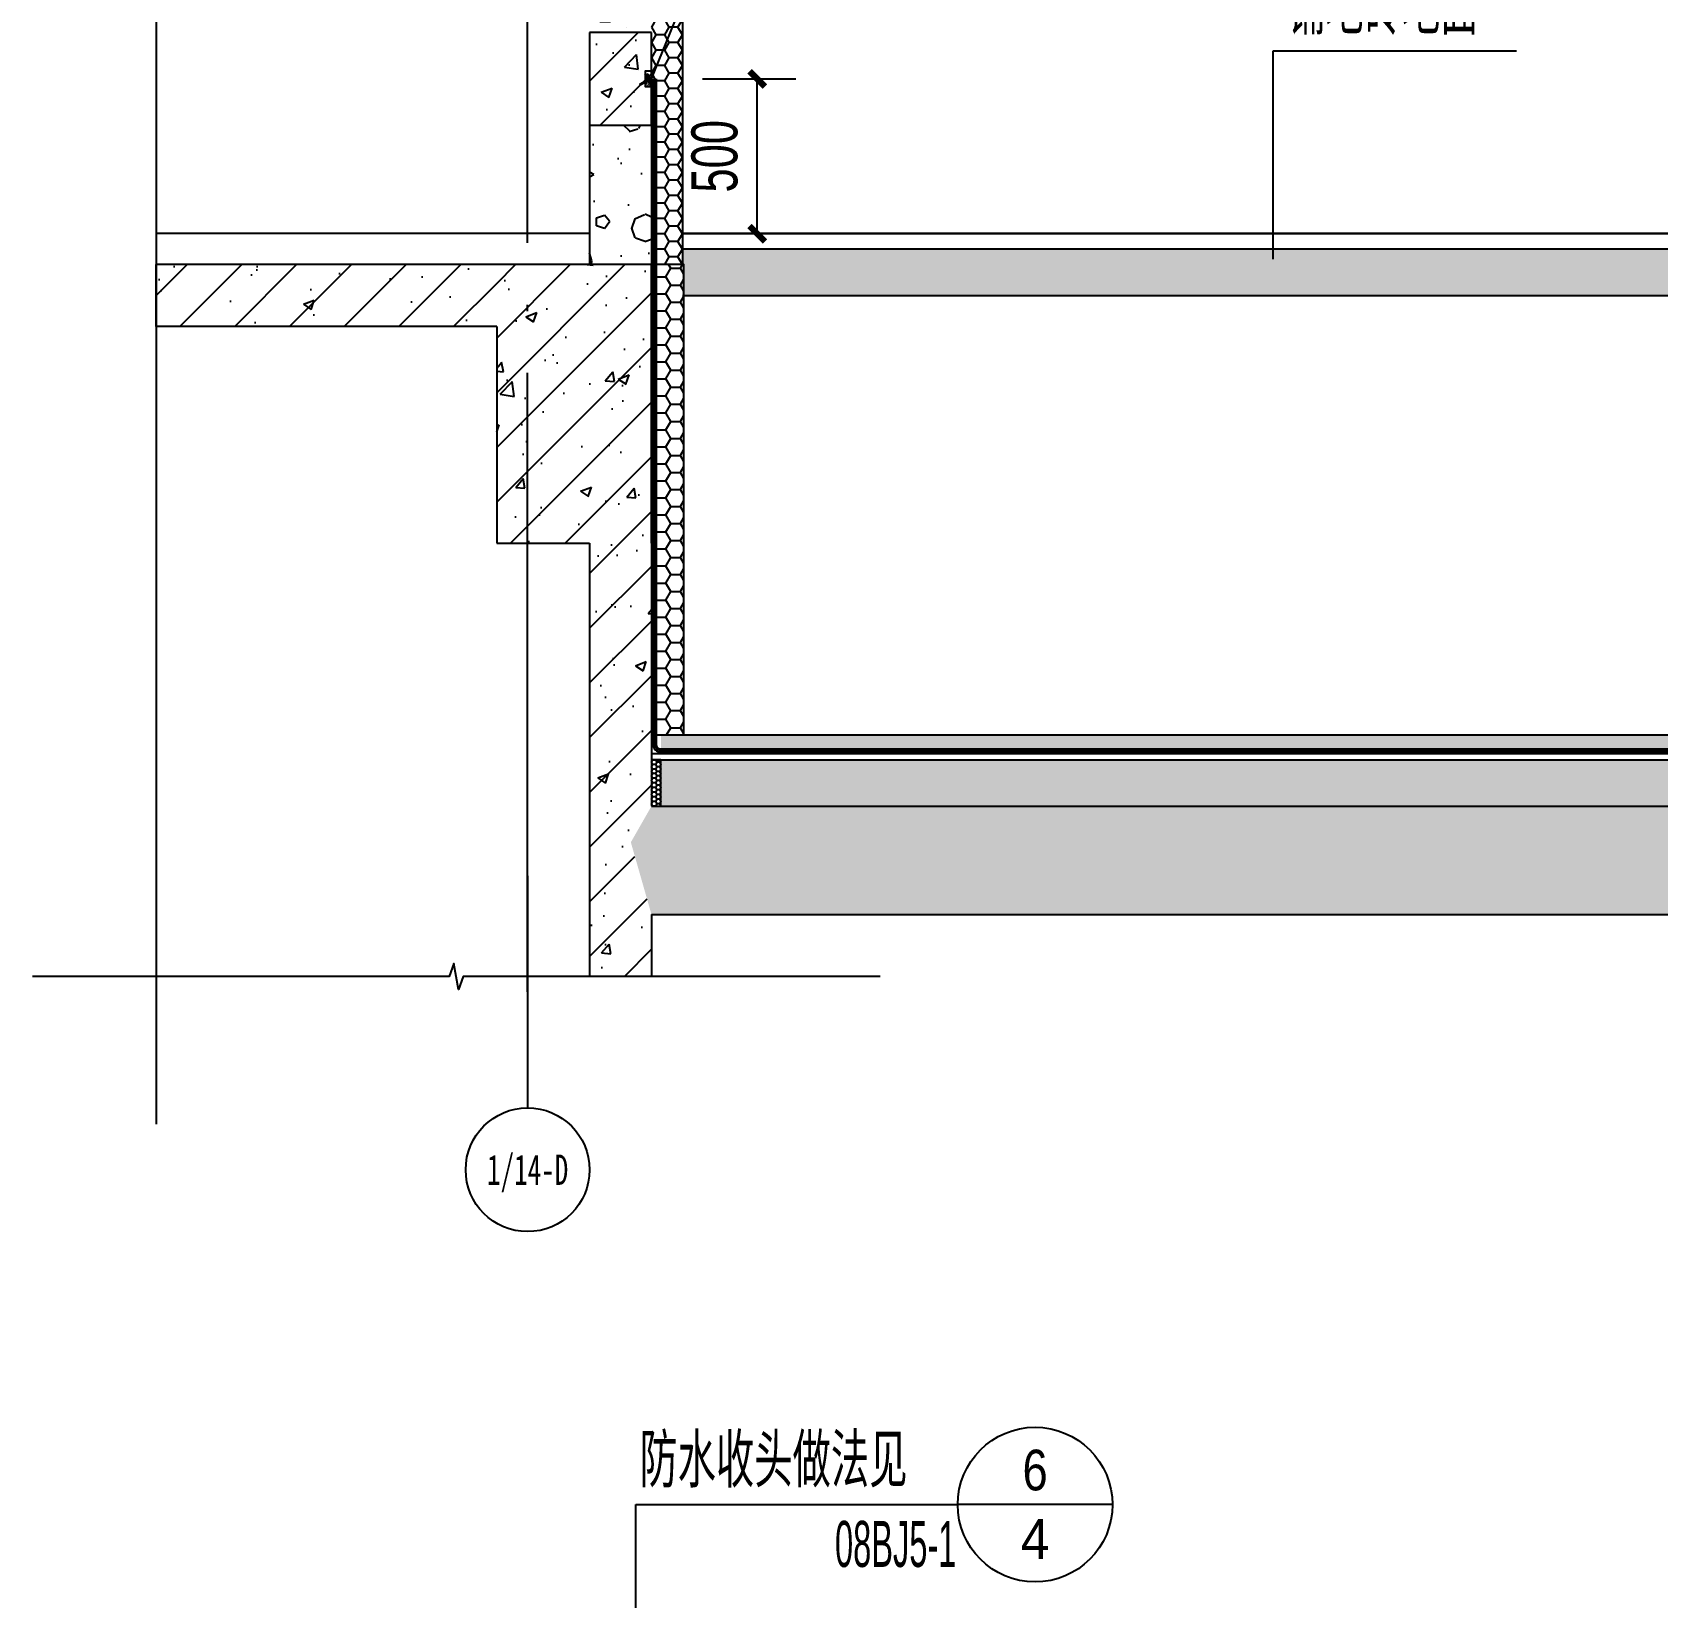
# Model space of a CAD drawing. Extents: x -26219 to 315419, y -160410 to -120810.
# Drawn here: x 157694 to 162943, y -138149 to -133091 of the extents above; entities that cross this region are included whole.
import ezdxf
from ezdxf.enums import TextEntityAlignment as Align

# ---------------------------------------------------------------- set-up
doc = ezdxf.new("R2010")
doc.units = 0
doc.header["$LTSCALE"] = 1000
doc.header["$MEASUREMENT"] = 0
for name, pattern in [('104-14# 核心筒$0$DOTE', [2.42, 2, -0.2, 0.02, -0.2]), ('14#楼幕墙$0$DASH', [0.35, 0.25, -0.1]), ('DASH', [0.35, 0.25, -0.1])]:
    doc.linetypes.add(name, pattern=pattern)
for name, color, linetype in [('01-标注_尺寸', 124, 'Continuous'), ('01-标注_符号', 200, 'Continuous'), ('02-TEXT_标注', 130, 'Continuous'), ('05-填充_天正', 26, 'Continuous'), ('104-14# 核心筒$0$01-标注_轴线坐标', 132, 'Continuous'), ('104-14# 核心筒$0$02-TEXT_轴号', 7, 'Continuous'), ('104-14# 核心筒$0$A_AXIS-轴线', 36, '104-14# 核心筒$0$DOTE'), ('A-O_屋面', 201, 'Continuous'), ('A-O_防水层', 222, 'Continuous'), ('A-SUR_保温', 222, 'Continuous'), ('A_STR-砌块墙', 121, 'Continuous'), ('A_STR-砼墙', 51, 'Continuous'), ('A_STR-砼柱', 51, 'Continuous'), ('S_A-E_楼梯', 171, 'Continuous'), ('S_SURFACE', 6, 'Continuous'), ('构造物', 145, 'Continuous')]:
    doc.layers.add(name, color=color, linetype=linetype)
doc.styles.add('104-14# 核心筒$0$_TCH_AXIS', font='STXIHEI_0.TTF', dxfattribs={"width": 0.75})
doc.styles.add('_TCH_DIM', font='ros.shx', dxfattribs={"width": 0.75, "bigfont": 'jd.shx'})
doc.styles.add('_TCH_DIM_T3', font='ros.shx', dxfattribs={"width": 0.705882, "bigfont": 'jd.shx'})
doc.styles.add('_TCH_LABEL', font='ros.shx', dxfattribs={"bigfont": 'jd.shx'})
doc.dimstyles.new('_TCH_ARCH&&50', dxfattribs={"dimtxt": 148.75, "dimasz": 50, "dimexe": 125, "dimexo": 150, "dimgap": 63.125, "dimtad": 1, "dimdec": 0, "dimzin": 0, "dimdsep": 46, "dimtxsty": '_TCH_DIM_T3', "dimblk": 'ARCHTICK', "dimcen": 0.09, "dimclrt": 7, "dimazin": 2, "dimtfac": 1, "dimtdec": 0, "dimtix": 1, "dimtmove": 2, "dimatfit": 3, "dimfxl": 0, "dimtolj": 1, "dimtzin": 0, "dimarcsym": 0})
pattern_1 = [(0, (177, -183), (300, 600), [0, -600]), (0, (-174, -264), (300, 600), [0, -600]), (0, (21, -270), (300, 600), [0, -600]), (0, (234, -93), (300, 600), [0, -600]), (0, (-15, -300), (300, 600), [0, -600]), (0, (294, 285), (300, 600), [0, -600]), (0, (111, 237), (300, 600), [0, -600]), (0, (207, 162), (300, 600), [0, -600]), (0, (-282, 150), (300, 600), [0, -600]), (0, (12, 123), (300, 600), [0, -600]), (0, (-102, -30), (300, 600), [0, -600]), (0, (-96, -255), (300, 600), [0, -600]), (0, (129, -279), (300, 600), [0, -600]), (0, (294, -15), (300, 600), [0, -600]), (0, (-267, -108), (300, 600), [0, -600]), (0, (-216, -6), (300, 600), [0, -600]), (0, (18, -48), (300, 600), [0, -600]), (0, (-66, -135), (300, 600), [0, -600]), (0, (-114, 63), (300, 600), [0, -600]), (0, (-39, 288), (300, 600), [0, -600]), (0, (-243, -234), (300, 600), [0, -600]), (0, (87, 165), (300, 600), [0, -600]), (0, (-192, 174), (300, 600), [0, -600]), (0, (-240, 252), (300, 600), [0, -600]), (130.601294, (257.143, 97.143), (-1499.9999834, 1800.000008), [26.3416, -11037.111]), (18.43495, (214.29, 108.57), (1499.999994, 599.999996), [27.1052, -3767.6279]), (90, (214.3, 82.86), (300, 600), [25.7143, -1174.2857]), (161.56505, (240, 74.29), (-1500.000008, 599.999955), [27.1052, -3767.6279]), (53.1301, (240, 74.29), (300, 600), [28.5714, -2971.4285]), (135, (262.86, -231.43), (-300.00004, 599.99996), [24.2437, -1672.8126]), (45, (228.57, -231.43), (300, 600), [24.2437, -1672.8126]), (135, (245.71, -248.57), (-300.00004, 599.99996), [24.2437, -1672.8126]), (45, (245.71, -248.57), (300, 600), [24.2437, -1672.8126]), (116.56505, (-25.7, 171.43), (-5e-05, 1200), [31.9438, -638.8765]), (180, (-40, 200), (-300, 600), [34.2857, -565.7142]), (63.43495, (-88.57, 171.43), (3e-06, 1200), [31.9438, -638.8765]), (116.56505, (-74.3, 142.86), (-5e-05, 1200), [31.9438, -638.8765]), (0, (-74.3, 142.86), (300, 600), [34.2857, -565.7142]), (63.43495, (-40, 142.86), (3e-06, 1200), [31.9438, -638.8765]), (107.102728, (200, -31.429), (-899.9999656, 3000.0000048), [38.8613, -16282.9025]), (143.972626, (188.57, 5.714), (-5699.999928, 4199.999995), [38.8613, -8122.02]), (180, (157.14, 28.6), (-300, 600), [37.1429, -562.8571]), (36.027373, (88.57, 5.714), (5699.999958, 4199.999955), [38.8613, -8122.02]), (71.56505, (77.14, -28.57), (900.000005, 2999.999995), [36.1403, -3758.5928]), (107.102728, (88.571, -65.714), (-899.9999656, 3000.0000048), [38.8613, -16282.9025]), (143.972626, (120, -88.57), (-5699.999928, 4199.999995), [38.8613, -8122.02]), (0, (120, -88.6), (300, 600), [37.1429, -562.8571]), (36.027373, (157.143, -88.57), (5699.999958, 4199.999955), [38.8613, -8122.02]), (71.56505, (188.57, -65.71), (900.000005, 2999.999995), [36.1403, -3758.5928]), (150.25512, (205.714, 248.57), (-900.000002, 599.999993), [23.035, -4814.3196]), (90, (185.7, 237.14), (300, 600), [22.8571, -1177.1427]), (29.74488, (185.714, 237.14), (900, 599.999997), [23.035, -4814.3196]), (116.56505, (65.7, -177.14), (-5e-05, 1200), [31.9438, -638.8765]), (168.690067, (51.43, -148.57), (-2700.000002, 599.999985), [29.1373, -6089.6855]), (41.185925, (0, -162.857), (7499.9999546, 6599.9999423), [30.3718, -12725.802]), (90, (0, -191.43), (300, 600), [28.5714, -1171.4285]), (138.814074, (22.857, -211.429), (-7499.9998667, 6600.000042), [30.3718, -12725.802]), (16.699244, (22.857, -211.429), (9899.9999255, 2999.9999686), [29.8295, -12498.5375]), (60.945396, (51.43, -202.857), (299.999999, 599.9999947), [29.4161, -12325.3395]), (109.983106, (-185.714, 74.286), (-1500.0000056, 4199.999989), [33.442, -14012.1975]), (155.556045, (-197.143, 105.714), (-3900.000015, 1799.9999626), [34.523, -14465.1315]), (24.443955, (-260, 105.714), (3900.000002, 1799.9999913), [34.523, -14465.1315]), (70.016893, (-271.429, 74.286), (1500.0000045, 4199.9999896), [33.442, -14012.1975]), (109.983106, (-260, 42.857), (-1500.0000056, 4199.999989), [33.442, -14012.1975]), (160.016893, (-228.57, 31.43), (-1500.000001, 599.999973), [33.442, -6989.3775]), (19.983107, (-228.57, 31.43), (1499.999992, 599.999999), [33.442, -6989.3775]), (70.016893, (-197.143, 42.857), (1500.0000045, 4199.9999896), [33.442, -14012.1975]), (122.005383, (37.14, 20), (-300.00004, 599.99997), [26.9542, -5633.434]), (18.43495, (-2.86, 34.29), (1499.999994, 599.999996), [27.1052, -3767.6279]), (90, (-2.86, 8.57), (300, 600), [25.7143, -1174.2857]), (161.56505, (22.86, 0), (-1500.000008, 599.999955), [27.1052, -3767.6279]), (54.462322, (22.857, 0), (2099.999997, 2999.9999955), [24.578, -10298.2115]), (116.56505, (-137.14, -125.7), (-5e-05, 1200), [31.9438, -638.8765]), (180, (-151.4, -97.14), (-300, 600), [31.4286, -568.5714]), (59.036243, (-200, -125.714), (300.000001, 599.999997), [33.3197, -6963.822]), (120.963756, (-182.857, -154.286), (-300.000041, 599.999972), [33.3197, -6963.822]), (0, (-182.86, -154.3), (300, 600), [31.4286, -568.5714]), (63.43495, (-151.43, -154.3), (3e-06, 1200), [31.9438, -638.8765])]
pattern_2 = [(45, (0, 0), (-88.38835, 88.38835), []), (50, (0, 0), (358.6301, -31.37607), [37.5, -412.5]), (355, (0, 0), (-69.37567, 376.09607), [30, -330]), (100.4514, (29.9, -2.6), (289.2547, 344.71977), [31.8701, -350.57106]), (46.1842, (0, 100), (533.6205, -82.7595), [56.25, -618.75]), (96.6356, (44.47, 93.1), (467.3314, 487.0589), [47.8051, -525.8565]), (351.1842, (0, 100), (467.331, 487.0593), [45, -495]), (21, (50, 75), (298.45353, -201.30945), [37.5, -412.5]), (326, (50, 75), (121.65767, 362.575), [30, -330]), (71.4514, (74.87, 58.22), (420.1113, 161.26525), [31.8701, -350.57106]), (37.5, (0, 0), (6.07993, 166.44693), [0, -326, 0, -335, 0, -331.25]), (7.5, (0, 0), (131.53477, 197.20586), [0, -191, 0, -318.5, 0, -126.25]), (327.5, (-111.5, 0), (266.91122, -11.277436), [0, -125, 0, -390, 0, -517.5]), (317.5, (-161.5, 0), (291.59308, 50.0525), [0, -162.5, 0, -259, 0, -367.5])]

# ---------------------------------------------------------------- blocks, each defined once
blk = doc.blocks.new('$LinePat$聚苯板')
at = {"color": 0}
for p, q in [((14.8, -8.6), (0, 0)), ((29.7, 0), (14.8, -8.6)), ((14.8, -25.7), (0, -34.3)), ((14.8, -8.6), (14.8, -25.7)), ((29.7, -34.3), (14.8, -25.7)), ((0, -34.3), (0, -51.4)), ((0, -51.4), (14.8, -60)), ((14.8, -60), (29.7, -51.4))]:
    blk.add_line(p, q, dxfattribs=at)
blk = doc.blocks.new('*U58')
at = {"layer": 'A-SUR_保温', "color": 26}
blk.add_lwpolyline([(0, 0), (30, 0), (30, 150), (0, 150), (0, 0)], dxfattribs=at)
at = {"layer": 'A-SUR_保温', "color": 26, "xscale": -0.505156626798275, "yscale": 0.5, "zscale": 0.5, "rotation": 269.9999988198052}
for p in [(30, 135), (30, 120), (30, 105), (30, 90), (30, 75), (30, 60), (30, 45), (30, 30), (30, 15), (30, 0)]:
    blk.add_blockref('$LinePat$聚苯板', p, dxfattribs=at)
blk = doc.blocks.new('dsafdsg')
for p, q in [((-2.4, -1.8), (-4, 4)), ((-4, 4), (6.3, -6.1)), ((0.5, -4.6), (6.3, -6.1))]:
    blk.add_line(p, q)
for points in [[(-10.7, 8.9), (-10.6, 4.8), (7.3, -12.6), (11.2, -12.3)], [(-9.7, 8.9), (-9.6, 5.2), (-4.9, 0.6)], [(-26.5, -29.5), (-26.6, -26.7), (-2.4, -1.8), (0.5, -4.6), (-23.7, -29.5), (-26.5, -29.5)], [(-4.2, -0.1), (2.3, -6.3)], [(3, -7), (7.7, -11.6), (11.2, -11.3)]]:
    blk.add_lwpolyline(points)
for centre, start, end in [((-10.2, 8.9), 0.813, 180.813), ((-4.5, 0.3), 315.813, 135.813), ((2.7, -6.7), 315.813, 135.813), ((11.2, -11.8), 270.813, 90.813)]:
    blk.add_arc(centre, 0.5, start, end)
blk = doc.blocks.new('$LinePat$防水层2')
at = {"color": 0}
blk.add_line((0, 0), (600, 0), dxfattribs=at)
blk.add_solid([(150, 0), (450, 0), (150, -100), (450, -100)], dxfattribs=at)
blk = doc.blocks.new('A$C37F5715A')
at = {"layer": '05-填充_天正', "transparency": 33554641}
h = blk.add_hatch(dxfattribs=at)
h.set_pattern_fill('AR-SAND', color=256)
h.set_pattern_definition([(37.5, (-7848.2471, -12850), (-0.08000156, 2.44706619), [0, -1.9304, 0, -2.159, 0, -2.06375]), (7.5, (-7848.247, -12850), (2.2476164, 3.5841255), [0, -1.0414, 0, -1.7399, 0, -0.66675]), (327.5, (-7849.8092, -12850), (3.95496185, 0.00718592), [0, -0.635, 0, -2.286, 0, -2.9845]), (317.5, (-7849.8092, -12850), (3.8177823, 1.1146466), [0, -0.3175, 0, -1.4986, 0, -1.7145])])
h.paths.add_polyline_path([(0, 40.6), (0, 0), (-20, 0), (-20, 2)])
at = {"layer": 'A-O_防水层'}
blk.add_line((-20, 2), (0, 40.6), dxfattribs=at)
at = {"layer": 'A_STR-砼墙'}
blk.add_lwpolyline([(-20, 50), (0, 50), (0, 0), (-20, 0)], dxfattribs=at)
at = {"layer": 'A-O_防水层', "xscale": -0.07251641290590011, "yscale": 0.05, "zscale": 0.05, "rotation": 62.63443932817755}
blk.add_blockref('$LinePat$防水层2', (-4.4, 42.9), dxfattribs=at)
at = {"layer": '构造物', "linetype": 'DASH', "ltscale": 0.2, "xscale": -1, "rotation": 17.68036603642541}
blk.add_blockref('dsafdsg', (-17.2, 26.9), dxfattribs=at)
blk = doc.blocks.new('_ArchTick')
at = {"color": 0, "linetype": 'ByBlock', "const_width": 0.4}
blk.add_lwpolyline([(-0.5, -0.5), (0.5, 0.5)], dxfattribs=at)
blk = doc.blocks.new('*D1709')
at = {"layer": '01-标注_尺寸', "color": 0, "lineweight": -2, "transparency": 16777216}
for p, q in [((159858.4, -133241.5), (160160.1, -133241.5)), ((160035.1, -133741.5), (160035.1, -133241.5)), ((159858.4, -133741.5), (160160.1, -133741.5))]:
    blk.add_line(p, q, dxfattribs=at)
at = {"layer": 'Defpoints', "color": 0, "transparency": 16777216}
for p in [(159708.4, -133241.5), (160035.1, -133241.5), (159708.4, -133741.5)]:
    blk.add_point(p, dxfattribs=at)
at = {"layer": '01-标注_尺寸', "color": 0, "lineweight": -2, "transparency": 16777216, "xscale": 50, "yscale": 50, "zscale": 50}
for p, rotation in [((160035.1, -133241.5), 90), ((160035.1, -133741.5), 270)]:
    blk.add_blockref('_ArchTick', p, dxfattribs=dict(at, rotation=rotation))
at = {"layer": '01-标注_尺寸', "color": 7, "transparency": 16777216, "insert": (159897.6, -133491.5), "char_height": 148.75, "attachment_point": 5, "rotation": 90, "style": '_TCH_DIM_T3'}
blk.add_mtext('\\A1;500', dxfattribs=at)

msp = doc.modelspace()

# ---------------------------------------------------------------- hatches: boundary and pattern name
at = {"layer": '05-填充_天正'}
h = msp.add_hatch(dxfattribs=at)
h.set_pattern_fill('加气混凝土', color=256, scale=50, style=0)
h.set_pattern_definition(pattern_1)
h.paths.add_polyline_path([(159493.4, -133091.5), (159693.4, -133091.5), (159693.4, -129841.5), (159493.4, -129841.5)])
h = msp.add_hatch(dxfattribs=at)
h.set_pattern_fill('钢筋混凝土', color=256, scale=50, style=0)
h.set_pattern_definition(pattern_2)
h.paths.add_polyline_path([(159493.4, -133391.5), (159693.4, -133391.5), (159693.4, -133091.5), (159493.4, -133091.5)])
h = msp.add_hatch(dxfattribs=at)
h.set_pattern_fill('加气混凝土', color=256, scale=50, style=0)
h.set_pattern_definition(pattern_1)
h.paths.add_polyline_path([(159693.4, -133391.5), (159493.4, -133391.5), (159493.4, -133841.5), (159693.4, -133841.5)])
h = msp.add_hatch(dxfattribs=at)
h.set_pattern_fill('AR-CONC', color=256, scale=50, style=0)
h.set_pattern_definition([(50, (-40144.654, 15280.14), (91.092334, -7.969543), [9.525, -104.775]), (355, (-40144.65, 15280.14), (-17.621413, 95.52832), [7.62, -83.82]), (100.451, (-40137.06, 15279.48), (73.47125, 87.558344), [8.095, -89.045]), (46.1842, (-40144.65, 15305.54), (135.53952, -21.021164), [14.2875, -157.1625]), (96.6356, (-40133.36, 15303.79), (118.70212, 123.71278), [12.1425, -133.5675]), (351.184, (-40144.65, 15305.54), (118.7023, 123.71256), [11.43, -125.73]), (21, (-40131.954, 15299.19), (75.80744, -51.13276), [9.525, -104.775]), (326, (-40131.95, 15299.19), (30.901014, 92.093983), [7.62, -83.82]), (71.4514, (-40125.64, 15294.93), (106.708245, 40.96143), [8.095, -89.045]), (37.5, (-40144.654, 15280.142), (1.5443016, 42.2775194), [0, -82.804, 0, -85.09, 0, -84.1375]), (7.5, (-40144.654, 15280.14), (33.409831, 50.0902874), [0, -48.514, 0, -80.899, 0, -32.0675]), (327.5, (-40172.975, 15280.142), (67.7952976, -2.864372), [0, -31.75, 0, -99.06, 0, -131.445]), (317.5, (-40185.675, 15280.14), (74.064591, 12.713246), [0, -41.275, 0, -65.786, 0, -93.345])])
h.paths.add_polyline_path([(159793.4, -133941.5), (159793.4, -133791.5), (169171.9, -133791.5), (169171.9, -133941.5)])
h = msp.add_hatch(dxfattribs=at)
h.set_pattern_fill('钢筋混凝土', color=256, scale=50, style=0)
h.set_pattern_definition(pattern_2)
h.paths.add_polyline_path([(159193.4, -134041.5), (159193.4, -133841.5), (158093.4, -133841.5), (158093.4, -134041.5)])
h = msp.add_hatch(dxfattribs=at)
h.set_pattern_fill('钢筋混凝土', color=256, scale=50, style=0)
h.set_pattern_definition(pattern_2)
h.paths.add_polyline_path([(159193.4, -134741.5), (159693.4, -134741.5), (159693.4, -133841.5), (159193.4, -133841.5)])
h = msp.add_hatch(dxfattribs=at)
h.set_pattern_fill('钢筋混凝土', color=256, scale=50, style=0)
h.set_pattern_definition(pattern_2)
h.paths.add_polyline_path([(159493.4, -134741.5), (159493.4, -135591.5), (159626.8, -135708.2), (159693.4, -135591.5), (159693.4, -134741.5)])
h = msp.add_hatch(dxfattribs=at)
h.set_pattern_fill('钢筋混凝土', color=256, scale=50, style=0)
h.set_pattern_definition(pattern_2)
h.paths.add_polyline_path([(159626.8, -135708.2), (159493.4, -135591.5), (159493.4, -136141.5), (159693.4, -136141.5), (159693.4, -135941.5)])
h = msp.add_hatch(dxfattribs=at)
h.set_pattern_fill('钢筋混凝土', color=256, scale=50, style=0)
h.set_pattern_definition(pattern_2)
h.paths.add_polyline_path([(159626.8, -135708.2), (159693.4, -135941.5), (168966.9, -135941.5), (168966.9, -135708.2), (168866.9, -135591.5), (159693.4, -135591.5)])
at = {"layer": 'A-SUR_保温'}
h = msp.add_hatch(dxfattribs=at)
h.set_pattern_fill('HONEY', color=26, scale=20)
h.set_pattern_definition([(0, (-49889.785, 1098.68), (47.625, 27.4963), [31.75, -63.5]), (120, (-49889.785, 1098.68), (-47.6249943, 27.49631), [31.75, -63.5]), (60, (-49889.785, 1098.68), (5.7e-06, 54.99261), [-63.5, 31.75])])
h.paths.add_polyline_path([(159708.4, -135361.5), (159798.4, -135361.5), (159798.4, -133841.5), (159708.4, -133841.5)])
h = msp.add_hatch(dxfattribs=at)
h.set_pattern_fill('混凝土', color=26, scale=15)
h.set_pattern_definition([(50, (64229.74, 266731.6), (107.589027, -9.41282), [11.25, -123.75]), (355, (64229.74, 266731.6), (-20.8127, 112.82882), [9, -99]), (100.4514, (64238.7, 266730.82), (86.776407, 103.415931), [9.561029, -105.171317]), (46.1842, (64229.74, 266761.6), (160.086157, -24.827852), [16.875, -185.625]), (96.6356, (64243.08, 266759.53), (140.199406, 146.11768), [14.34154, -157.75695]), (351.1842, (64229.74, 266761.6), (140.19929, 146.11779), [13.5, -148.5]), (21, (64244.74, 266754.1), (89.536058, -60.392834), [11.25, -123.75]), (326, (64244.74, 266754.1), (36.4973, 108.772507), [9, -99]), (71.4514, (64252.2, 266749.07), (126.033394, 48.379575), [9.561029, -105.171317]), (37.5, (64229.74, 266731.603), (1.8239783, 49.934078), [0, -97.8, 0, -100.5, 0, -99.375]), (7.5, (64229.74, 266731.603), (39.4604306, 59.161757), [0, -57.3, 0, -95.55, 0, -37.875]), (327.5, (64196.29, 266731.603), (80.0733654, -3.3832308), [0, -37.5, 0, -117, 0, -155.25]), (317.5, (64181.29, 266731.6), (87.477925, 15.015747), [0, -48.75, 0, -77.7, 0, -110.25])])
h.paths.add_polyline_path([(164280.2, -135361.5), (164280.2, -135406.5), (159723.7, -135406.5), (159723.7, -135361.5)])
h = msp.add_hatch(dxfattribs=at)
h.set_pattern_fill('加气混凝土', color=26, scale=20)
h.set_pattern_definition([(0, (184459.27, 262458.4), (120, 240), [0, -240]), (0, (184318.87, 262426), (120, 240), [0, -240]), (0, (184396.87, 262423.6), (120, 240), [0, -240]), (0, (184482.07, 262494.4), (120, 240), [0, -240]), (0, (184382.47, 262411.6), (120, 240), [0, -240]), (0, (184506.07, 262645.6), (120, 240), [0, -240]), (0, (184432.87, 262626.4), (120, 240), [0, -240]), (0, (184471.27, 262596.4), (120, 240), [0, -240]), (0, (184275.67, 262591.6), (120, 240), [0, -240]), (0, (184393.27, 262580.8), (120, 240), [0, -240]), (0, (184347.67, 262519.6), (120, 240), [0, -240]), (0, (184350.07, 262429.6), (120, 240), [0, -240]), (0, (184440.07, 262420), (120, 240), [0, -240]), (0, (184506.07, 262525.6), (120, 240), [0, -240]), (0, (184281.67, 262488.4), (120, 240), [0, -240]), (0, (184302.07, 262529.2), (120, 240), [0, -240]), (0, (184395.67, 262512.4), (120, 240), [0, -240]), (0, (184362.07, 262477.6), (120, 240), [0, -240]), (0, (184342.87, 262556.8), (120, 240), [0, -240]), (0, (184372.87, 262646.8), (120, 240), [0, -240]), (0, (184291.27, 262438), (120, 240), [0, -240]), (0, (184423.27, 262597.6), (120, 240), [0, -240]), (0, (184311.67, 262601.2), (120, 240), [0, -240]), (0, (184292.47, 262632.4), (120, 240), [0, -240]), (130.601294, (184491.331, 262570.46), (-599.99999337, 720.00000315), [10.53662, -4414.8444]), (18.434949, (184474.19, 262575.032), (599.9999978, 239.9999982), [10.8421, -1507.05116]), (90, (184474.19, 262564.75), (120, 240), [10.28571, -469.71426]), (161.565051, (184484.474, 262561.318), (-600.000003, 239.999982), [10.8421, -1507.05116]), (53.130102, (184484.474, 262561.32), (120, 240), [11.42857, -1188.5714]), (135, (184493.62, 262439.03), (-120.000015, 239.999984), [9.69746, -669.12504]), (45, (184479.9, 262439.03), (120, 239.999999), [9.69746, -669.12504]), (135, (184486.76, 262432.175), (-120.000015, 239.999984), [9.69746, -669.12504]), (45, (184486.76, 262432.175), (120, 239.999999), [9.69746, -669.12504]), (116.56505, (184378.19, 262600.17), (-2e-05, 479.99999), [12.77753, -255.5506]), (180, (184372.47, 262611.6), (-120, 240), [13.71429, -226.2857]), (63.43495, (184353.05, 262600.17), (1e-06, 480), [12.77753, -255.5506]), (116.56505, (184358.76, 262588.75), (-2e-05, 479.99999), [12.77753, -255.5506]), (0, (184358.76, 262588.75), (120, 240), [13.71429, -226.2857]), (63.43495, (184372.47, 262588.75), (1e-06, 480), [12.77753, -255.5506]), (107.102728, (184468.474, 262519.032), (-359.99998624, 1200.00000194), [15.54454, -6513.161]), (143.972626, (184463.903, 262533.889), (-2279.9999711, 1679.9999981), [15.54454, -3248.808]), (180, (184451.33, 262543.03), (-120, 240), [14.85714, -225.14284]), (36.0273733, (184423.903, 262533.889), (2279.99998315, 1679.9999819), [15.54454, -3248.808]), (71.565051, (184419.33, 262520.175), (360.000002, 1199.999998), [14.45613, -1503.43712]), (107.102728, (184423.903, 262505.318), (-359.99998624, 1200.00000194), [15.54454, -6513.161]), (143.972626, (184436.474, 262496.175), (-2279.9999711, 1679.9999981), [15.54454, -3248.808]), (0, (184436.47, 262496.17), (120, 240), [14.85714, -225.14284]), (36.0273733, (184451.331, 262496.175), (2279.99998315, 1679.9999819), [15.54454, -3248.808]), (71.565051, (184463.903, 262505.318), (360.000002, 1199.999998), [14.45613, -1503.43712]), (150.255118, (184470.76, 262631.032), (-360.0000009, 239.999997), [9.21401, -1925.72784]), (90, (184462.76, 262626.46), (120, 240), [9.14286, -470.8571]), (29.744881, (184462.76, 262626.46), (360.0000002, 239.9999989), [9.21401, -1925.72784]), (116.56505, (184414.76, 262460.75), (-2e-05, 479.99999), [12.77753, -255.5506]), (168.690067, (184409.046, 262472.175), (-1080.0000008, 239.999994), [11.6549, -2435.8742]), (41.185925, (184388.474, 262466.46), (2999.99998182, 2639.9999769), [12.14874, -5090.3208]), (90, (184388.47, 262455.03), (120, 240), [11.42857, -468.5714]), (138.814074, (184397.617, 262447.032), (-2999.99994668, 2640.0000168), [12.14874, -5090.3208]), (16.6992442, (184397.617, 262447.032), (3959.9999702, 1199.99998743), [11.93178, -4999.415]), (60.945396, (184409.046, 262450.46), (119.99999968, 239.99999788), [11.76643, -4930.1358]), (109.983106, (184314.188, 262561.318), (-600.00000226, 1679.99999555), [13.3768, -5604.879]), (155.556045, (184309.617, 262573.889), (-1560.00000595, 719.99998504), [13.8092, -5786.0526]), (24.4439547, (184284.474, 262573.889), (1560.00000078, 719.99999654), [13.8092, -5786.0526]), (70.0168934, (184279.903, 262561.318), (600.0000018, 1679.99999583), [13.3768, -5604.879]), (109.983106, (184284.474, 262548.746), (-600.00000226, 1679.99999555), [13.3768, -5604.879]), (160.016893, (184297.046, 262544.175), (-600.0000004, 239.9999891), [13.3768, -2795.751]), (19.9831065, (184297.046, 262544.175), (599.9999967, 239.9999996), [13.3768, -2795.751]), (70.0168934, (184309.617, 262548.746), (600.0000018, 1679.99999583), [13.3768, -5604.879]), (122.005383, (184403.331, 262539.603), (-120.0000161, 239.9999877), [10.78169, -2253.3736]), (18.434949, (184387.33, 262545.318), (599.9999978, 239.9999982), [10.8421, -1507.05116]), (90, (184387.33, 262535.03), (120, 240), [10.28571, -469.71426]), (161.565051, (184397.617, 262531.603), (-600.000003, 239.999982), [10.8421, -1507.05116]), (54.462322, (184397.617, 262531.603), (839.9999988, 1199.9999982), [9.83123, -4119.2846]), (116.56505, (184333.62, 262481.32), (-2e-05, 479.99999), [12.77753, -255.5506]), (180, (184327.9, 262492.75), (-120, 240), [12.57143, -227.42856]), (59.0362434, (184308.474, 262481.318), (120.0000004, 239.9999988), [13.32789, -2785.5288]), (120.963756, (184315.331, 262469.89), (-120.0000164, 239.999989), [13.32789, -2785.5288]), (0, (184315.33, 262469.9), (120, 240), [12.57143, -227.42856]), (63.43495, (184327.9, 262469.89), (1e-06, 480), [12.77753, -255.5506])])
h.paths.add_polyline_path([(164280.2, -135441), (164280.2, -135591.5), (159723.4, -135591.5), (159723.5, -135440.9)])

# ---------------------------------------------------------------- linework, layer by layer
at = {"layer": '01-标注_符号'}
for p, q in [((159693.4, -133241.5), (159978.2, -132537.8)), ((161701.2, -133823.5), (161701.2, -133151)), ((161701.2, -133151), (162487.4, -133151)), ((159643.4, -137848.6), (160682.5, -137848.6)), ((159643.4, -139402.2), (159643.4, -137848.6)), ((161182.5, -137848.6), (160682.5, -137848.6))]:
    msp.add_line(p, q, dxfattribs=at)
for points in [[(158093.4, -128297.1), (158093.4, -132402.2), (158198.4, -132440.4), (157988.4, -132477.4), (158093.4, -132514.7), (158093.4, -136619.7)], [(160431.8, -136141.5), (159085.4, -136141.5), (159070.1, -136183.5), (159055.3, -136099.5), (159040.4, -136141.5), (157694, -136141.5)]]:
    msp.add_lwpolyline(points, dxfattribs=at)
msp.add_circle((160932.5, -137848.6), 250, dxfattribs=at)
at = {"layer": '104-14# 核心筒$0$01-标注_轴线坐标'}
msp.add_line((159293.4, -135816.5), (159293.4, -136566.5), dxfattribs=at)
msp.add_circle((159293.4, -136766.5), 200, dxfattribs=at)
at = {"layer": '104-14# 核心筒$0$A_AXIS-轴线'}
msp.add_line((159293.4, -136191.5), (159293.4, -127743.6), dxfattribs=at)
at = {"layer": 'A-O_屋面'}
for p, q in [((159708.4, -135361.5), (164280.2, -135361.5)), ((159693.4, -135441.5), (164280.2, -135441.5)), ((159693.4, -135591.5), (164280.2, -135591.5))]:
    msp.add_line(p, q, dxfattribs=at)
at = {"layer": 'A-O_防水层'}
msp.add_line((159693.4, -135421.5), (164280.2, -135421.5), dxfattribs=at)
for points in [[(159698.4, -133241.5), (159698.4, -135391.5, 0.414214), (159723.4, -135416.5), (164280.2, -135416.5)], [(159708.4, -133241.5), (159708.4, -135391.5, 0.414214), (159723.4, -135406.5), (164280.2, -135406.5)], [(159708.4, -133876.5), (159708.4, -135391.5, 0.414214), (159723.4, -135406.5), (164280.2, -135406.5)]]:
    msp.add_lwpolyline(points, format="xyb", dxfattribs=at)
at = {"layer": 'A-SUR_保温'}
for p, q in [((159793.4, -129841.5), (159793.4, -133241.5)), ((159793.4, -133241.5), (159793.4, -133841.5))]:
    msp.add_line(p, q, dxfattribs=at)
at = {"layer": 'A_STR-砌块墙'}
for p, q in [((159493.4, -133391.5), (159493.4, -133841.5)), ((159693.4, -133391.5), (159693.4, -133841.5))]:
    msp.add_line(p, q, dxfattribs=at)
at = {"layer": 'A_STR-砼墙'}
for p, q in [((159193.4, -133841.5), (158093.4, -133841.5)), ((158093.4, -134041.5), (158093.4, -133841.5)), ((159693.4, -133841.5), (159193.4, -133841.5)), ((159693.4, -134741.5), (159693.4, -133841.5)), ((159193.4, -134041.5), (158093.4, -134041.5)), ((159193.4, -134041.5), (159193.4, -134741.5)), ((159193.4, -134741.5), (159493.4, -134741.5)), ((159493.4, -134741.5), (159493.4, -135591.5)), ((159693.4, -134741.5), (159693.4, -135591.5)), ((159493.4, -135591.5), (159493.4, -136141.5)), ((159693.4, -135941.5), (159693.4, -136141.5)), ((159693.4, -136141.5), (159493.4, -136141.5))]:
    msp.add_line(p, q, dxfattribs=at)
at = {"layer": 'A_STR-砼柱'}
for p, q in [((159693.4, -133091.5), (159493.4, -133091.5)), ((159493.4, -133091.5), (159493.4, -133391.5)), ((159693.4, -133391.5), (159693.4, -133091.5)), ((159493.4, -133391.5), (159693.4, -133391.5)), ((159693.4, -135591.5), (168866.9, -135591.5)), ((159693.4, -135941.5), (168966.9, -135941.5))]:
    msp.add_line(p, q, dxfattribs=at)
at = {"layer": 'S_A-E_楼梯'}
msp.add_line((159793.4, -133941.5), (168761.9, -133941.5), dxfattribs=at)
at = {"layer": 'S_SURFACE'}
for p, q in [((159493.4, -133741.5), (158093.4, -133741.5)), ((169316.9, -133741.5), (159793.4, -133741.5)), ((159793.4, -133741.5), (168866.9, -133741.5)), ((169171.9, -133741.5), (159793.4, -133741.5)), ((169171.9, -133791.5), (159793.4, -133791.5))]:
    msp.add_line(p, q, dxfattribs=at)
at = {"layer": 'S_SURFACE', "linetype": '14#楼幕墙$0$DASH', "ltscale": 0.5, "const_width": 5}
msp.add_lwpolyline([(159703.4, -133241.5), (159703.4, -135391.5, 0.414214), (159723.4, -135411.5), (164280.2, -135411.5)], format="xyb", dxfattribs=at)
at = {"layer": 'S_SURFACE'}
msp.add_lwpolyline([(159708.4, -135361.5), (159798.4, -135361.5), (159798.4, -133841.5), (159708.4, -133841.5)], close=True, dxfattribs=at)

# ---------------------------------------------------------------- block references
at = {"xscale": -1}
msp.add_blockref('A$C37F5715A', (159673.4, -133266.5), dxfattribs=at)
at = {"layer": '05-填充_天正', "xscale": 1.667429086262688, "yscale": 1.666666666666667, "zscale": 1.666666666666667, "rotation": 270}
for p in [(159793.4, -133049.3), (159793.4, -133098.8), (159793.4, -133148.3), (159793.4, -133197.9), (159793.4, -133247.4), (159793.4, -133296.9), (159793.4, -133346.4), (159793.4, -133395.9), (159793.4, -133445.4), (159793.4, -133494.9), (159793.4, -133544.4), (159793.4, -133593.9), (159793.4, -133643.4), (159793.4, -133693), (159793.4, -133742.5), (159793.4, -133792)]:
    msp.add_blockref('$LinePat$聚苯板', p, dxfattribs=at)
at = {"layer": 'A-SUR_保温', "color": 26}
msp.add_blockref('*U58', (159693.4, -135591.5), dxfattribs=at)

# ---------------------------------------------------------------- texts
at = {"layer": '02-TEXT_标注', "style": '_TCH_DIM'}
for s, height, width, p in [('铺地砖地面', 173.64, 0.75, (161746.1, -133098.5)), ('防水收头做法见', 173.64, 0.75, (159654.3, -137793.2)), ('08BJ5-1', 148.75, 0.529412, (160286.2, -138049.9))]:
    msp.add_text(s, height=height, dxfattribs=dict(at, width=width)).set_placement(p)
at = {"layer": '02-TEXT_标注', "style": '_TCH_LABEL', "width": 1.428571}
for s, height, p, p2 in [('6', 131.3, (160891.9, -137802.5), (160973.2, -137802.5)), ('4', 129.7, (160886.2, -138024.7), (160978.9, -138024.7))]:
    msp.add_text(s, height=height, dxfattribs=at).set_placement(p, p2, align=Align.FIT)
at = {"layer": '104-14# 核心筒$0$02-TEXT_轴号', "style": '104-14# 核心筒$0$_TCH_AXIS', "width": 0.840955}
msp.add_text('1/14-D', height=97.86, dxfattribs=at).set_placement((159162.3, -136815.4), (159424.6, -136815.4), align=Align.FIT)

# ---------------------------------------------------------------- dimensions: what is measured, and where the dimension line sits
at = {"layer": '01-标注_尺寸'}
dim = msp.add_aligned_dim(p1=(159708.4, -133741.5), p2=(159708.4, -133241.5), distance=-326.7, dimstyle='_TCH_ARCH&&50', dxfattribs=at)
dim.commit()
dim.dimension.update_dxf_attribs({"geometry": '*D1709', "text_midpoint": (159897.6, -133491.5)})

doc.saveas('drawing.dxf')
